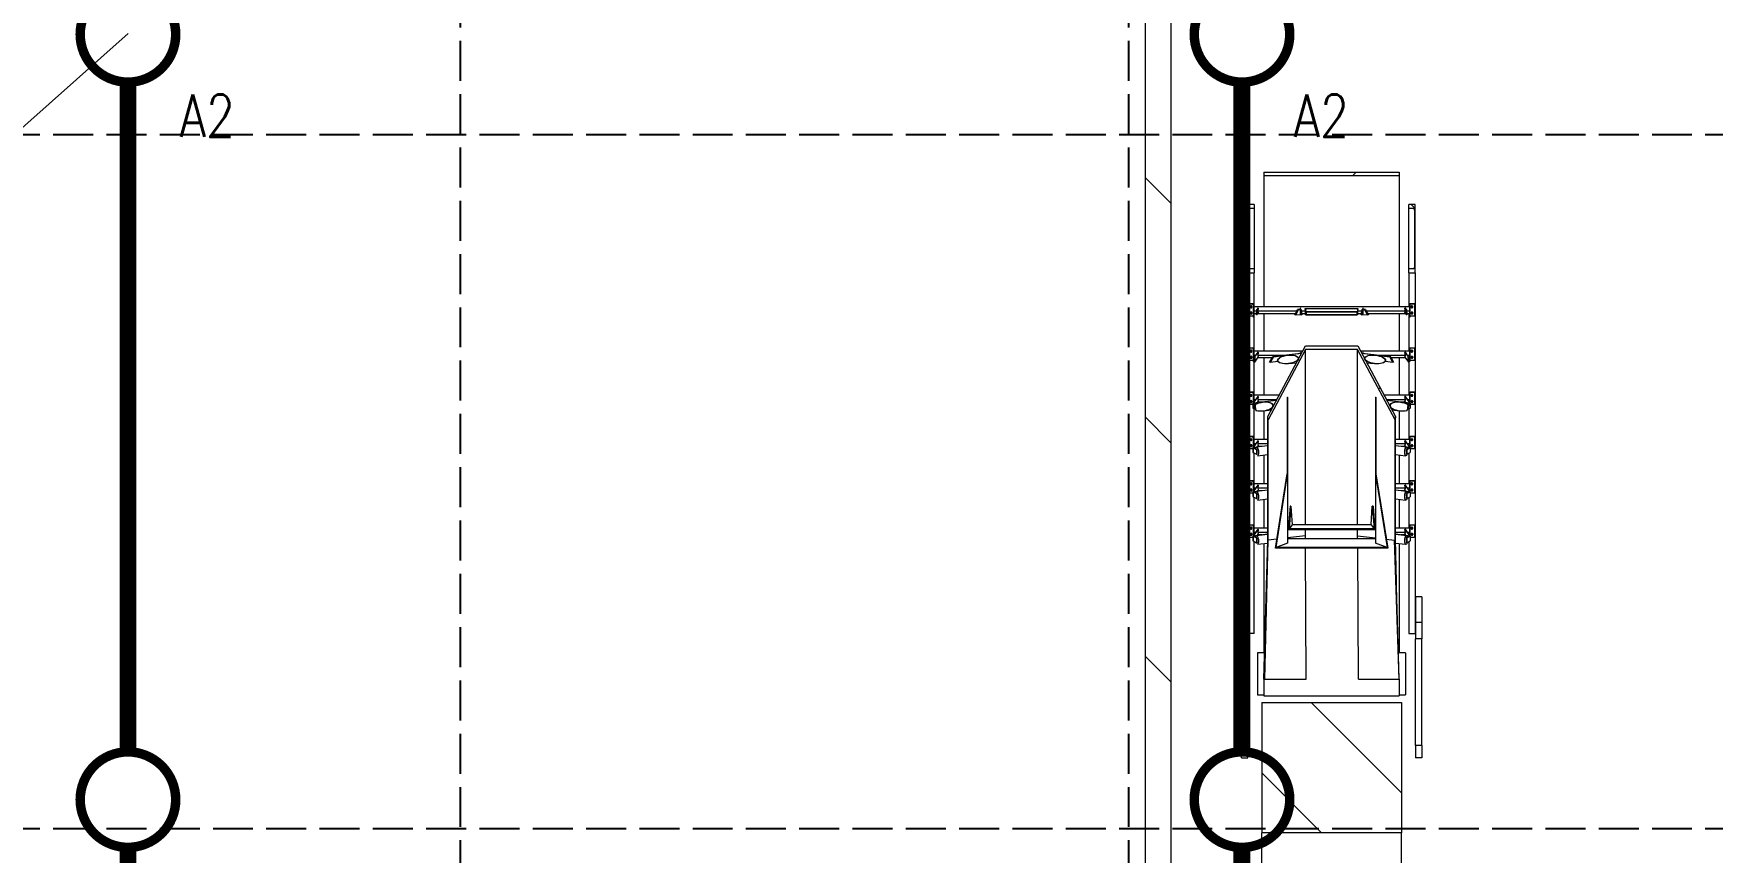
# Model space of a CAD drawing. Header units: millimetres. Extents: x 91119 to 433967, y 16708 to 144224.
# Drawn here: x 277811 to 297654, y 78614 to 88292 of the extents above; entities that cross this region are included whole.
import ezdxf

# ---------------------------------------------------------------- set-up
doc = ezdxf.new("R2010")
doc.units = ezdxf.units.MM
doc.header["$LTSCALE"] = 100
doc.linetypes.add('121217 IES and EMR$0$XKITLINE03', pattern=[6.299213, 4.724409, -1.574803])
doc.linetypes.add('DASHED', pattern=[19.05, 12.7, -6.35])
for name, color, linetype in [('121217 IES and EMR$0$grid', 8, 'Continuous'), ('121217 IES and EMR$0$Xref', 8, 'Continuous'), ('Lighting', 5, 'Continuous')]:
    doc.layers.add(name, color=color, linetype=linetype)
doc.styles.add('ROMANS', font='romans.shx', dxfattribs={"width": 0.8, "height": 2.5})

msp = doc.modelspace()

# ---------------------------------------------------------------- linework, layer by layer
at = {"layer": '121217 IES and EMR$0$grid', "linetype": '121217 IES and EMR$0$XKITLINE03'}
for p, q in [((282852, 122222), (282852, 24226)), ((290752, 122222), (290752, 24226)), ((409538, 87094), (255652, 87094)), ((409538, 78894), (255652, 78894))]:
    msp.add_line(p, q, dxfattribs=at)
at = {"layer": '121217 IES and EMR$0$Xref', "linetype": 'Continuous', "lineweight": 20}
for p, q in [((291252, 93997), (291252, 63594)), ((290952, 63294), (290952, 93697)), ((278927, 88292), (276270, 85926)), ((292352, 86656), (292352, 86615)), ((292352, 86656), (293952, 86656)), ((292352, 86615), (292352, 85063)), ((292352, 86615), (293952, 86615)), ((293952, 86656), (293952, 86615)), ((293952, 86615), (293952, 85063)), ((292162, 86273), (292162, 85466)), ((292237, 86273), (292162, 86273)), ((292168, 86176), (292168, 85563)), ((292237, 86224), (292180, 86224)), ((292237, 86273), (292237, 86224)), ((292237, 86224), (292237, 85515)), ((294142, 86273), (294067, 86273)), ((294067, 86224), (294067, 86273)), ((294067, 85515), (294067, 86224)), ((294124, 86224), (294067, 86224)), ((294136, 85563), (294136, 86176)), ((294142, 85466), (294142, 86273)), ((292162, 81201), (292162, 85466)), ((292162, 85466), (292237, 85466)), ((292180, 85515), (292237, 85515)), ((292237, 85515), (292237, 85466)), ((292237, 85063), (292237, 85466)), ((294067, 85466), (294067, 85515)), ((294067, 85515), (294124, 85515)), ((294067, 85466), (294067, 85063)), ((294067, 85466), (294142, 85466)), ((294142, 85466), (294142, 81201)), ((292172, 85100), (292232, 85100)), ((292172, 85099), (292172, 85100)), ((292172, 85099), (292172, 84953)), ((292218, 85099), (292172, 85099)), ((292218, 84953), (292172, 84953)), ((292193, 85066), (292193, 85059)), ((292193, 84986), (292193, 84993)), ((292202, 85064), (292202, 85062)), ((292202, 84991), (292202, 84990)), ((292203, 85062), (292203, 85064)), ((292203, 84990), (292203, 84991)), ((292211, 85059), (292211, 85066)), ((292211, 84993), (292211, 84986)), ((292226, 85085), (292226, 85097)), ((292226, 85085), (292226, 84940)), ((292232, 85085), (292226, 85085)), ((292232, 84940), (292226, 84940)), ((292232, 85100), (292232, 85085)), ((292232, 85085), (292232, 85017)), ((294072, 85063), (292232, 85063)), ((292232, 85017), (292232, 85012)), ((292266, 85012), (292232, 85012)), ((292232, 85012), (292232, 85009)), ((292232, 85009), (292232, 84940)), ((292265, 84981), (292232, 84981)), ((292237, 84540), (292237, 84981)), ((292264, 84968), (292267, 85030)), ((292269, 84968), (292264, 84968)), ((292280, 85048), (292267, 85030)), ((292272, 85030), (292267, 85030)), ((292272, 85030), (292269, 84968)), ((292269, 84968), (292285, 84990)), ((292272, 85030), (292285, 85048)), ((292724, 84981), (292279, 84981)), ((292282, 85048), (292280, 85048)), ((292285, 85048), (292280, 85012)), ((292740, 85012), (292280, 85012)), ((292280, 85012), (292285, 84990)), ((292285, 85048), (292282, 85048)), ((292285, 85048), (292285, 85048)), ((292285, 84990), (292285, 84990)), ((292352, 84981), (292352, 84540)), ((292717, 84968), (292750, 85030)), ((292729, 84968), (292717, 84968)), ((292762, 85030), (292729, 84968)), ((292729, 84968), (292783, 84974)), ((292786, 85034), (292750, 85030)), ((292762, 85030), (292750, 85030)), ((292762, 85030), (292783, 85032)), ((292785, 85048), (292780, 85048)), ((292780, 85048), (292780, 85034)), ((292780, 85034), (292780, 85033)), ((292780, 85034), (292785, 85034)), ((292783, 85032), (292783, 84974)), ((292783, 85032), (292788, 85030)), ((292783, 84974), (292795, 84968)), ((292785, 85034), (292785, 85048)), ((292785, 85034), (292785, 85034)), ((292793, 85030), (292786, 85034)), ((292793, 85030), (292788, 85030)), ((292795, 84968), (292788, 85030)), ((292793, 85030), (292801, 84968)), ((292842, 85012), (292795, 85012)), ((292801, 84968), (292795, 84968)), ((292842, 84981), (292799, 84981)), ((292842, 85041), (293462, 85041)), ((292842, 85030), (292842, 85041)), ((292847, 85030), (292842, 85030)), ((292842, 85030), (292842, 84968)), ((292847, 84968), (292842, 84968)), ((292847, 85040), (292847, 85030)), ((293457, 85040), (292847, 85040)), ((292847, 84968), (292847, 85030)), ((292852, 84981), (292847, 84981)), ((292852, 84981), (292847, 84981)), ((292852, 84975), (292852, 84999)), ((292854, 84975), (292854, 84999)), ((292855, 85008), (293449, 85008)), ((292855, 85004), (293449, 85004)), ((293449, 84970), (292855, 84970)), ((293449, 84966), (292855, 84966)), ((293451, 84999), (293451, 84975)), ((293452, 84999), (293452, 84975)), ((293457, 84981), (293452, 84981)), ((293457, 84981), (293452, 84981)), ((293457, 85030), (293457, 85040)), ((293462, 85030), (293457, 85030)), ((293457, 85030), (293457, 84968)), ((293462, 84968), (293457, 84968)), ((293462, 85041), (293462, 85030)), ((293462, 84968), (293462, 85030)), ((293510, 85012), (293462, 85012)), ((293506, 84981), (293462, 84981)), ((293504, 84968), (293512, 85030)), ((293510, 84968), (293504, 84968)), ((293517, 85030), (293510, 84968)), ((293510, 84968), (293522, 84974)), ((293519, 85034), (293512, 85030)), ((293517, 85030), (293512, 85030)), ((293517, 85030), (293522, 85032)), ((293555, 85030), (293519, 85034)), ((293520, 85048), (293520, 85034)), ((293525, 85048), (293520, 85048)), ((293520, 85034), (293520, 85034)), ((293520, 85034), (293525, 85034)), ((293522, 85032), (293522, 84974)), ((293522, 85032), (293543, 85030)), ((293522, 84974), (293576, 84968)), ((293525, 85034), (293525, 85048)), ((293525, 85034), (293525, 85033)), ((293555, 85030), (293543, 85030)), ((293576, 84968), (293543, 85030)), ((293555, 85030), (293588, 84968)), ((294025, 85012), (293565, 85012)), ((293588, 84968), (293576, 84968)), ((294026, 84981), (293581, 84981)), ((293952, 84981), (293952, 84540)), ((294025, 85012), (294020, 85048)), ((294020, 85048), (294020, 85048)), ((294020, 85048), (294033, 85030)), ((294023, 85048), (294020, 85048)), ((294020, 84990), (294025, 85012)), ((294020, 84990), (294020, 84990)), ((294020, 84990), (294036, 84968)), ((294025, 85048), (294023, 85048)), ((294038, 85030), (294025, 85048)), ((294038, 85030), (294033, 85030)), ((294036, 84968), (294033, 85030)), ((294041, 84968), (294036, 84968)), ((294038, 85030), (294041, 84968)), ((294072, 85012), (294039, 85012)), ((294072, 84981), (294040, 84981)), ((294067, 84981), (294067, 84540)), ((294072, 85100), (294132, 85100)), ((294072, 85085), (294072, 85100)), ((294072, 85085), (294072, 85017)), ((294078, 85085), (294072, 85085)), ((294072, 85012), (294072, 85017)), ((294072, 85009), (294072, 85012)), ((294072, 85009), (294072, 84940)), ((294078, 84940), (294072, 84940)), ((294078, 85097), (294078, 85085)), ((294078, 85085), (294078, 84940)), ((294132, 85099), (294086, 85099)), ((294132, 84953), (294086, 84953)), ((294093, 85066), (294093, 85059)), ((294093, 84986), (294093, 84993)), ((294102, 85064), (294102, 85062)), ((294102, 84991), (294102, 84990)), ((294103, 85062), (294103, 85064)), ((294103, 84990), (294103, 84991)), ((294111, 85059), (294111, 85066)), ((294111, 84993), (294111, 84986)), ((294132, 85100), (294132, 85099)), ((294132, 85099), (294132, 84953)), ((292172, 84577), (292232, 84577)), ((292172, 84576), (292172, 84577)), ((292172, 84576), (292172, 84430)), ((292218, 84576), (292172, 84576)), ((292193, 84543), (292193, 84536)), ((292202, 84541), (292202, 84539)), ((292203, 84539), (292203, 84541)), ((292211, 84536), (292211, 84543)), ((292226, 84562), (292226, 84574)), ((292226, 84562), (292226, 84417)), ((292232, 84562), (292226, 84562)), ((292232, 84577), (292232, 84562)), ((292232, 84562), (292232, 84493)), ((292811, 84540), (292232, 84540)), ((292399, 83765), (292843, 84600)), ((292845, 84559), (292403, 83728)), ((292843, 84600), (293462, 84600)), ((292845, 82486), (292845, 84559)), ((293460, 84559), (292845, 84559)), ((293460, 82486), (293460, 84559)), ((293902, 83728), (293460, 84559)), ((293462, 84600), (293906, 83765)), ((294072, 84540), (293494, 84540)), ((294072, 84577), (294132, 84577)), ((294072, 84562), (294072, 84577)), ((294072, 84562), (294072, 84493)), ((294078, 84562), (294072, 84562)), ((294078, 84574), (294078, 84562)), ((294078, 84562), (294078, 84417)), ((294132, 84576), (294086, 84576)), ((294093, 84543), (294093, 84536)), ((294102, 84541), (294102, 84539)), ((294103, 84539), (294103, 84541)), ((294111, 84536), (294111, 84543)), ((294132, 84577), (294132, 84576)), ((294132, 84576), (294132, 84430)), ((292218, 84430), (292172, 84430)), ((292193, 84463), (292193, 84470)), ((292202, 84468), (292202, 84467)), ((292203, 84467), (292203, 84468)), ((292211, 84470), (292211, 84463)), ((292232, 84417), (292226, 84417)), ((292232, 84493), (292232, 84489)), ((292254, 84489), (292232, 84489)), ((292232, 84489), (292232, 84486)), ((292232, 84486), (292232, 84417)), ((292241, 84458), (292232, 84458)), ((292237, 84017), (292237, 84458)), ((292239, 84410), (292242, 84472)), ((292244, 84410), (292239, 84410)), ((292280, 84525), (292242, 84472)), ((292247, 84472), (292242, 84472)), ((292247, 84472), (292244, 84410)), ((292244, 84410), (292285, 84467)), ((292247, 84472), (292285, 84525)), ((292446, 84458), (292279, 84458)), ((292282, 84525), (292280, 84525)), ((292285, 84524), (292280, 84489)), ((292594, 84489), (292280, 84489)), ((292280, 84489), (292285, 84467)), ((292285, 84525), (292282, 84525)), ((292285, 84525), (292285, 84524)), ((292285, 84467), (292285, 84467)), ((292352, 84458), (292352, 84017)), ((292420, 84410), (292453, 84472)), ((292432, 84410), (292420, 84410)), ((292465, 84472), (292432, 84410)), ((292432, 84410), (292516, 84420)), ((292786, 84511), (292453, 84472)), ((292465, 84472), (292453, 84472)), ((292465, 84472), (292617, 84490)), ((292796, 84511), (292632, 84492)), ((292644, 84391), (292738, 84402)), ((292785, 84524), (292780, 84524)), ((292780, 84524), (292780, 84511)), ((292780, 84511), (292780, 84510)), ((292780, 84511), (292785, 84511)), ((292785, 84511), (292785, 84524)), ((292785, 84511), (292785, 84511)), ((292787, 84510), (292786, 84511)), ((293673, 84492), (293509, 84511)), ((293519, 84511), (293518, 84510)), ((293852, 84472), (293519, 84511)), ((293520, 84524), (293520, 84511)), ((293525, 84524), (293520, 84524)), ((293520, 84511), (293520, 84511)), ((293520, 84511), (293525, 84511)), ((293525, 84511), (293525, 84524)), ((293525, 84511), (293525, 84510)), ((293567, 84402), (293661, 84391)), ((293688, 84490), (293840, 84472)), ((294025, 84489), (293711, 84489)), ((293789, 84420), (293873, 84410)), ((293852, 84472), (293840, 84472)), ((293873, 84410), (293840, 84472)), ((293852, 84472), (293885, 84410)), ((294026, 84458), (293859, 84458)), ((293885, 84410), (293873, 84410)), ((293952, 84458), (293952, 84017)), ((294020, 84525), (294020, 84524)), ((294020, 84525), (294058, 84472)), ((294023, 84525), (294020, 84525)), ((294025, 84489), (294020, 84524)), ((294020, 84467), (294025, 84489)), ((294020, 84467), (294020, 84467)), ((294020, 84467), (294061, 84410)), ((294025, 84525), (294023, 84525)), ((294063, 84472), (294025, 84525)), ((294072, 84489), (294051, 84489)), ((294063, 84472), (294058, 84472)), ((294061, 84410), (294058, 84472)), ((294066, 84410), (294061, 84410)), ((294063, 84472), (294066, 84410)), ((294072, 84458), (294064, 84458)), ((294067, 84458), (294067, 84017)), ((294072, 84489), (294072, 84493)), ((294072, 84486), (294072, 84489)), ((294072, 84486), (294072, 84417)), ((294078, 84417), (294072, 84417)), ((294132, 84430), (294086, 84430)), ((294093, 84463), (294093, 84470)), ((294102, 84468), (294102, 84467)), ((294103, 84467), (294103, 84468)), ((294111, 84470), (294111, 84463)), ((292172, 84054), (292232, 84054)), ((292172, 84053), (292172, 84054)), ((292172, 84053), (292172, 83907)), ((292218, 84053), (292172, 84053)), ((292193, 84020), (292193, 84013)), ((292193, 83940), (292193, 83947)), ((292202, 84018), (292202, 84016)), ((292202, 83945), (292202, 83944)), ((292203, 84016), (292203, 84018)), ((292203, 83944), (292203, 83945)), ((292211, 84013), (292211, 84020)), ((292211, 83947), (292211, 83940)), ((292280, 84002), (292223, 83924)), ((292500, 83955), (292224, 83923)), ((292226, 84039), (292226, 84051)), ((292226, 84039), (292226, 83928)), ((292232, 84039), (292226, 84039)), ((292228, 83923), (292285, 84002)), ((292232, 84054), (292232, 84039)), ((292232, 84039), (292232, 83970)), ((292533, 84017), (292232, 84017)), ((292232, 83970), (292232, 83965)), ((292254, 83965), (292232, 83965)), ((292232, 83965), (292232, 83963)), ((292232, 83963), (292232, 83937)), ((292274, 83929), (292285, 83944)), ((292329, 83935), (292279, 83935)), ((292282, 84002), (292280, 84002)), ((292285, 84001), (292280, 83965)), ((292506, 83965), (292280, 83965)), ((292280, 83965), (292285, 83944)), ((292285, 84002), (292282, 84002)), ((292285, 84002), (292285, 84001)), ((292285, 83944), (292285, 83944)), ((292499, 83954), (292336, 83935)), ((292627, 83995), (292627, 83088)), ((292627, 83995), (292632, 83995)), ((292632, 83995), (292632, 83082)), ((293672, 83995), (293677, 83995)), ((293672, 83995), (293672, 83082)), ((293677, 83995), (293677, 83088)), ((294072, 84017), (293772, 84017)), ((294025, 83965), (293799, 83965)), ((294081, 83923), (293805, 83955)), ((293969, 83935), (293806, 83954)), ((294026, 83935), (293976, 83935)), ((294020, 84002), (294020, 84001)), ((294020, 84002), (294077, 83923)), ((294023, 84002), (294020, 84002)), ((294025, 83965), (294020, 84001)), ((294020, 83944), (294025, 83965)), ((294020, 83944), (294020, 83944)), ((294020, 83944), (294031, 83929)), ((294025, 84002), (294023, 84002)), ((294082, 83924), (294025, 84002)), ((294072, 83965), (294051, 83965)), ((294072, 84054), (294132, 84054)), ((294072, 84039), (294072, 84054)), ((294072, 84039), (294072, 83970)), ((294078, 84039), (294072, 84039)), ((294072, 83965), (294072, 83970)), ((294072, 83963), (294072, 83965)), ((294072, 83963), (294072, 83937)), ((294078, 84051), (294078, 84039)), ((294078, 84039), (294078, 83928)), ((294132, 84053), (294086, 84053)), ((294093, 84020), (294093, 84013)), ((294093, 83940), (294093, 83947)), ((294102, 84018), (294102, 84016)), ((294102, 83945), (294102, 83944)), ((294103, 84016), (294103, 84018)), ((294103, 83944), (294103, 83945)), ((294111, 84013), (294111, 84020)), ((294111, 83947), (294111, 83940)), ((294132, 84054), (294132, 84053)), ((294132, 84053), (294132, 83907)), ((292218, 83907), (292172, 83907)), ((292223, 83924), (292223, 83865)), ((292223, 83924), (292228, 83923)), ((292223, 83865), (292224, 83865)), ((292224, 83923), (292224, 83865)), ((292224, 83923), (292238, 83915)), ((292224, 83865), (292245, 83853)), ((292228, 83923), (292228, 83923)), ((292230, 83922), (292321, 83933)), ((292244, 83915), (292230, 83922)), ((292237, 83494), (292237, 83857)), ((292244, 83915), (292238, 83915)), ((292245, 83853), (292238, 83915)), ((292244, 83915), (292251, 83853)), ((292251, 83853), (292245, 83853)), ((292249, 83866), (292250, 83866)), ((292258, 83842), (292250, 83905)), ((292259, 83842), (292252, 83906)), ((292347, 83833), (292441, 83844)), ((292352, 83834), (292352, 83494)), ((292399, 82307), (292399, 83765)), ((292403, 83728), (292399, 83765)), ((293864, 83844), (293958, 83833)), ((293906, 83765), (293902, 83728)), ((293906, 82307), (293906, 83765)), ((293952, 83834), (293952, 83494)), ((293984, 83933), (294075, 83922)), ((294053, 83906), (294046, 83842)), ((294055, 83905), (294047, 83842)), ((294054, 83853), (294061, 83915)), ((294060, 83853), (294054, 83853)), ((294055, 83866), (294056, 83866)), ((294067, 83915), (294060, 83853)), ((294060, 83853), (294081, 83865)), ((294075, 83922), (294061, 83915)), ((294067, 83915), (294061, 83915)), ((294067, 83915), (294081, 83923)), ((294067, 83857), (294067, 83494)), ((294077, 83923), (294082, 83924)), ((294077, 83923), (294077, 83923)), ((294081, 83923), (294081, 83865)), ((294081, 83865), (294082, 83865)), ((294082, 83924), (294082, 83865)), ((294132, 83907), (294086, 83907)), ((292403, 82305), (292403, 83728)), ((293902, 82305), (293902, 83728)), ((292172, 83531), (292232, 83531)), ((292172, 83529), (292172, 83531)), ((292172, 83529), (292172, 83384)), ((292218, 83529), (292172, 83529)), ((292218, 83384), (292172, 83384)), ((292193, 83496), (292193, 83490)), ((292193, 83417), (292193, 83424)), ((292202, 83495), (292202, 83493)), ((292202, 83422), (292202, 83420)), ((292203, 83493), (292203, 83495)), ((292203, 83420), (292203, 83422)), ((292211, 83490), (292211, 83496)), ((292211, 83424), (292211, 83417)), ((292280, 83479), (292223, 83400)), ((292223, 83400), (292223, 83342)), ((292223, 83400), (292228, 83400)), ((292223, 83342), (292224, 83342)), ((292399, 83420), (292224, 83400)), ((292224, 83400), (292224, 83341)), ((292224, 83400), (292265, 83378)), ((292224, 83341), (292265, 83320)), ((292226, 83516), (292226, 83527)), ((292226, 83516), (292226, 83405)), ((292232, 83516), (292226, 83516)), ((292228, 83400), (292285, 83479)), ((292228, 83400), (292228, 83400)), ((292230, 83399), (292268, 83403)), ((292269, 83378), (292230, 83399)), ((292232, 83531), (292232, 83516)), ((292232, 83516), (292232, 83447)), ((292399, 83494), (292232, 83494)), ((292232, 83447), (292232, 83442)), ((292232, 83442), (292232, 83439)), ((292254, 83442), (292232, 83442)), ((292232, 83439), (292232, 83413)), ((292265, 83378), (292265, 83320)), ((292265, 83378), (292269, 83378)), ((292399, 83419), (292266, 83403)), ((292269, 83378), (292269, 83320)), ((292274, 83405), (292285, 83421)), ((292329, 83412), (292279, 83412)), ((292282, 83479), (292280, 83479)), ((292285, 83478), (292280, 83442)), ((292399, 83442), (292280, 83442)), ((292280, 83442), (292285, 83421)), ((292285, 83479), (292282, 83479)), ((292285, 83479), (292285, 83478)), ((292285, 83421), (292285, 83421)), ((294072, 83494), (293906, 83494)), ((294025, 83442), (293906, 83442)), ((294081, 83400), (293906, 83420)), ((294039, 83403), (293906, 83419)), ((294026, 83412), (293976, 83412)), ((294023, 83479), (294020, 83479)), ((294020, 83479), (294020, 83478)), ((294020, 83479), (294077, 83400)), ((294025, 83442), (294020, 83478)), ((294020, 83421), (294025, 83442)), ((294020, 83421), (294020, 83421)), ((294020, 83421), (294031, 83405)), ((294025, 83479), (294023, 83479)), ((294082, 83400), (294025, 83479)), ((294075, 83399), (294036, 83378)), ((294036, 83378), (294036, 83320)), ((294036, 83378), (294040, 83378)), ((294037, 83403), (294075, 83399)), ((294040, 83378), (294081, 83400)), ((294040, 83378), (294040, 83320)), ((294040, 83320), (294081, 83341)), ((294072, 83442), (294051, 83442)), ((294072, 83516), (294072, 83531)), ((294072, 83531), (294132, 83531)), ((294078, 83516), (294072, 83516)), ((294072, 83516), (294072, 83447)), ((294072, 83442), (294072, 83447)), ((294072, 83439), (294072, 83442)), ((294072, 83439), (294072, 83413)), ((294077, 83400), (294077, 83400)), ((294077, 83400), (294082, 83400)), ((294078, 83527), (294078, 83516)), ((294078, 83516), (294078, 83405)), ((294081, 83400), (294081, 83341)), ((294081, 83342), (294082, 83342)), ((294082, 83400), (294082, 83342)), ((294132, 83529), (294086, 83529)), ((294132, 83384), (294086, 83384)), ((294093, 83496), (294093, 83490)), ((294093, 83417), (294093, 83424)), ((294102, 83495), (294102, 83493)), ((294102, 83422), (294102, 83420)), ((294103, 83493), (294103, 83495)), ((294103, 83420), (294103, 83422)), ((294111, 83490), (294111, 83496)), ((294111, 83424), (294111, 83417)), ((294132, 83531), (294132, 83529)), ((294132, 83529), (294132, 83384)), ((292237, 82971), (292237, 83334)), ((292265, 83320), (292269, 83320)), ((292277, 83302), (292399, 83316)), ((292352, 83311), (292352, 82971)), ((293906, 83316), (294028, 83302)), ((293952, 83311), (293952, 82971)), ((294036, 83320), (294040, 83320)), ((294067, 83334), (294067, 82971)), ((292172, 83008), (292232, 83008)), ((292172, 83006), (292172, 83008)), ((292172, 83006), (292172, 82861)), ((292218, 83006), (292172, 83006)), ((292193, 82973), (292193, 82967)), ((292202, 82971), (292202, 82970)), ((292203, 82970), (292203, 82971)), ((292211, 82967), (292211, 82973)), ((292280, 82956), (292223, 82877)), ((292226, 82993), (292226, 83004)), ((292226, 82993), (292226, 82882)), ((292232, 82993), (292226, 82993)), ((292228, 82877), (292285, 82956)), ((292232, 83008), (292232, 82993)), ((292232, 82993), (292232, 82924)), ((292399, 82971), (292232, 82971)), ((292282, 82956), (292280, 82956)), ((292285, 82955), (292280, 82919)), ((292285, 82956), (292282, 82956)), ((292285, 82956), (292285, 82955)), ((292489, 82212), (292627, 83088)), ((292496, 82217), (292632, 83082)), ((292632, 83082), (292632, 82270)), ((293672, 83082), (293672, 82270)), ((293672, 83082), (293809, 82217)), ((293677, 83088), (293816, 82212)), ((294072, 82971), (293906, 82971)), ((294023, 82956), (294020, 82956)), ((294020, 82956), (294020, 82955)), ((294020, 82956), (294077, 82877)), ((294025, 82919), (294020, 82955)), ((294025, 82956), (294023, 82956)), ((294082, 82877), (294025, 82956)), ((294072, 82993), (294072, 83008)), ((294072, 83008), (294132, 83008)), ((294078, 82993), (294072, 82993)), ((294072, 82993), (294072, 82924)), ((294078, 83004), (294078, 82993)), ((294078, 82993), (294078, 82882)), ((294132, 83006), (294086, 83006)), ((294093, 82973), (294093, 82967)), ((294102, 82971), (294102, 82970)), ((294103, 82970), (294103, 82971)), ((294111, 82967), (294111, 82973)), ((294132, 83008), (294132, 83006)), ((294132, 83006), (294132, 82861)), ((292218, 82861), (292172, 82861)), ((292193, 82894), (292193, 82901)), ((292202, 82899), (292202, 82897)), ((292203, 82897), (292203, 82899)), ((292211, 82901), (292211, 82894)), ((292223, 82877), (292223, 82819)), ((292223, 82877), (292228, 82877)), ((292223, 82819), (292224, 82819)), ((292399, 82897), (292224, 82876)), ((292224, 82876), (292224, 82818)), ((292224, 82876), (292265, 82855)), ((292224, 82818), (292265, 82797)), ((292228, 82877), (292228, 82877)), ((292230, 82876), (292268, 82880)), ((292269, 82855), (292230, 82876)), ((292232, 82924), (292232, 82919)), ((292232, 82919), (292232, 82916)), ((292254, 82919), (292232, 82919)), ((292232, 82916), (292232, 82890)), ((292237, 82448), (292237, 82811)), ((292265, 82855), (292265, 82797)), ((292265, 82855), (292269, 82855)), ((292265, 82797), (292269, 82797)), ((292399, 82896), (292266, 82880)), ((292269, 82855), (292269, 82797)), ((292274, 82882), (292285, 82897)), ((292277, 82779), (292399, 82793)), ((292329, 82889), (292279, 82889)), ((292399, 82919), (292280, 82919)), ((292280, 82919), (292285, 82898)), ((292285, 82898), (292285, 82897)), ((292352, 82788), (292352, 82448)), ((294025, 82919), (293906, 82919)), ((294081, 82876), (293906, 82897)), ((294039, 82880), (293906, 82896)), ((293906, 82793), (294028, 82779)), ((293952, 82788), (293952, 82448)), ((294026, 82889), (293976, 82889)), ((294020, 82898), (294025, 82919)), ((294020, 82898), (294020, 82897)), ((294020, 82897), (294031, 82882)), ((294075, 82876), (294036, 82855)), ((294036, 82855), (294036, 82797)), ((294036, 82855), (294040, 82855)), ((294036, 82797), (294040, 82797)), ((294037, 82880), (294075, 82876)), ((294040, 82855), (294081, 82876)), ((294040, 82855), (294040, 82797)), ((294040, 82797), (294081, 82818)), ((294072, 82919), (294051, 82919)), ((294067, 82811), (294067, 82448)), ((294072, 82919), (294072, 82924)), ((294072, 82916), (294072, 82919)), ((294072, 82916), (294072, 82890)), ((294077, 82877), (294077, 82877)), ((294077, 82877), (294082, 82877)), ((294081, 82876), (294081, 82818)), ((294081, 82819), (294082, 82819)), ((294082, 82877), (294082, 82819)), ((294132, 82861), (294086, 82861)), ((294093, 82894), (294093, 82901)), ((294102, 82899), (294102, 82897)), ((294103, 82897), (294103, 82899)), ((294111, 82901), (294111, 82894)), ((292663, 82706), (292640, 82427)), ((292671, 82706), (292650, 82437)), ((292671, 82706), (292663, 82706)), ((292671, 82706), (292686, 82486)), ((293619, 82486), (293633, 82706)), ((293642, 82706), (293633, 82706)), ((293633, 82706), (293655, 82437)), ((293642, 82706), (293665, 82427)), ((292172, 82485), (292232, 82485)), ((292172, 82483), (292172, 82485)), ((292172, 82483), (292172, 82338)), ((292218, 82483), (292172, 82483)), ((292193, 82450), (292193, 82443)), ((292193, 82371), (292193, 82378)), ((292202, 82448), (292202, 82447)), ((292202, 82376), (292202, 82374)), ((292203, 82447), (292203, 82448)), ((292203, 82374), (292203, 82376)), ((292211, 82443), (292211, 82450)), ((292211, 82378), (292211, 82371)), ((292280, 82433), (292223, 82354)), ((292223, 82354), (292223, 82296)), ((292223, 82354), (292228, 82354)), ((292399, 82374), (292224, 82353)), ((292224, 82353), (292224, 82295)), ((292224, 82353), (292265, 82332)), ((292226, 82470), (292226, 82481)), ((292226, 82470), (292226, 82359)), ((292232, 82470), (292226, 82470)), ((292228, 82354), (292285, 82432)), ((292228, 82354), (292228, 82354)), ((292230, 82353), (292268, 82357)), ((292269, 82332), (292230, 82353)), ((292232, 82485), (292232, 82470)), ((292232, 82470), (292232, 82401)), ((292399, 82448), (292232, 82448)), ((292232, 82401), (292232, 82396)), ((292232, 82396), (292232, 82393)), ((292254, 82396), (292232, 82396)), ((292232, 82393), (292232, 82367)), ((292399, 82373), (292266, 82357)), ((292274, 82359), (292285, 82374)), ((292329, 82366), (292279, 82366)), ((292282, 82433), (292280, 82433)), ((292285, 82432), (292280, 82396)), ((292399, 82396), (292280, 82396)), ((292280, 82396), (292285, 82375)), ((292285, 82432), (292282, 82433)), ((292285, 82432), (292285, 82432)), ((292285, 82375), (292285, 82374)), ((292845, 82356), (292632, 82332)), ((293665, 82427), (292640, 82427)), ((292686, 82486), (292650, 82437)), ((293655, 82437), (292650, 82437)), ((293619, 82486), (292686, 82486)), ((292845, 82356), (292845, 82427)), ((292845, 82326), (292845, 82356)), ((293460, 82356), (293460, 82427)), ((293460, 82356), (293672, 82332)), ((293460, 82326), (293460, 82356)), ((293619, 82486), (293655, 82437)), ((294072, 82448), (293906, 82448)), ((294025, 82396), (293906, 82396)), ((294081, 82353), (293906, 82374)), ((294039, 82357), (293906, 82373)), ((294026, 82366), (293976, 82366)), ((294023, 82433), (294020, 82432)), ((294025, 82396), (294020, 82432)), ((294020, 82432), (294020, 82432)), ((294020, 82432), (294077, 82354)), ((294020, 82375), (294025, 82396)), ((294020, 82375), (294020, 82374)), ((294020, 82374), (294031, 82359)), ((294025, 82433), (294023, 82433)), ((294082, 82354), (294025, 82433)), ((294075, 82353), (294036, 82332)), ((294037, 82357), (294075, 82353)), ((294040, 82332), (294081, 82353)), ((294072, 82396), (294051, 82396)), ((294072, 82470), (294072, 82485)), ((294072, 82485), (294132, 82485)), ((294078, 82470), (294072, 82470)), ((294072, 82470), (294072, 82401)), ((294072, 82396), (294072, 82401)), ((294072, 82393), (294072, 82396)), ((294072, 82393), (294072, 82367)), ((294077, 82354), (294077, 82354)), ((294077, 82354), (294082, 82354)), ((294078, 82481), (294078, 82470)), ((294078, 82470), (294078, 82359)), ((294081, 82353), (294081, 82295)), ((294082, 82354), (294082, 82296)), ((294132, 82483), (294086, 82483)), ((294093, 82450), (294093, 82443)), ((294093, 82371), (294093, 82378)), ((294102, 82448), (294102, 82447)), ((294102, 82376), (294102, 82374)), ((294103, 82447), (294103, 82448)), ((294103, 82374), (294103, 82376)), ((294111, 82443), (294111, 82450)), ((294111, 82378), (294111, 82371)), ((294132, 82485), (294132, 82483)), ((294132, 82483), (294132, 82338)), ((292218, 82338), (292172, 82338)), ((292223, 82296), (292224, 82296)), ((292224, 82295), (292265, 82273)), ((292237, 81201), (292237, 82288)), ((292265, 82332), (292265, 82273)), ((292265, 82332), (292269, 82332)), ((292265, 82273), (292269, 82274)), ((292269, 82332), (292269, 82274)), ((292277, 82256), (292398, 82270)), ((292352, 80661), (292399, 82307)), ((292352, 82265), (292352, 80975)), ((292363, 80661), (292403, 82305)), ((292403, 82305), (292399, 82307)), ((292506, 82317), (292403, 82305)), ((293816, 82212), (292489, 82212)), ((292632, 82270), (292496, 82217)), ((293809, 82217), (292496, 82217)), ((292632, 82326), (293672, 82326)), ((292852, 80661), (292846, 82212)), ((293469, 80661), (293461, 82212)), ((293809, 82217), (293672, 82270)), ((293799, 82317), (293897, 82306)), ((293902, 82305), (293897, 82306)), ((293952, 80661), (293897, 82306)), ((293902, 82305), (293904, 82306)), ((293952, 80662), (293902, 82305)), ((293906, 82307), (293904, 82306)), ((293952, 80663), (293904, 82306)), ((293918, 81816), (293906, 82307)), ((293907, 82270), (294028, 82256)), ((293952, 82265), (293952, 80975)), ((294036, 82332), (294036, 82274)), ((294036, 82332), (294040, 82332)), ((294036, 82274), (294040, 82273)), ((294040, 82332), (294040, 82273)), ((294040, 82273), (294081, 82295)), ((294067, 82288), (294067, 81201)), ((294081, 82296), (294082, 82296)), ((294132, 82338), (294086, 82338)), ((293918, 81814), (293918, 81816)), ((292087, 81332), (292087, 81634)), ((292087, 81634), (292162, 81634)), ((292162, 81332), (292162, 81634)), ((294143, 81634), (294143, 81332)), ((294218, 81634), (294143, 81634)), ((294218, 81634), (294218, 81332)), ((292087, 81332), (292162, 81332)), ((292087, 81138), (292087, 81332)), ((292162, 81138), (292162, 81332)), ((292237, 81201), (292162, 81201)), ((294067, 81201), (294142, 81201)), ((294218, 81332), (294143, 81332)), ((294143, 81332), (294143, 81138)), ((294218, 81332), (294218, 81138)), ((292087, 81138), (292162, 81138)), ((292087, 81138), (292162, 81138)), ((292087, 81138), (292087, 79878)), ((292087, 81138), (292087, 81138)), ((292162, 81138), (292162, 79878)), ((292162, 81138), (292162, 81138)), ((292361, 80975), (292277, 80975)), ((292277, 80975), (292277, 80475)), ((294027, 80975), (293943, 80975)), ((294027, 80975), (294027, 80475)), ((294218, 81138), (294143, 81138)), ((294218, 81138), (294143, 81138)), ((294143, 81138), (294143, 81138)), ((294143, 79878), (294143, 81138)), ((294218, 81138), (294218, 81138)), ((294218, 79878), (294218, 81138)), ((292352, 80663), (292353, 80676)), ((292352, 80663), (292352, 80661)), ((292352, 80661), (292363, 80661)), ((292352, 80661), (292352, 80465)), ((292363, 80661), (292852, 80661)), ((293469, 80661), (293952, 80661)), ((293952, 80663), (293952, 80662)), ((293952, 80661), (293952, 80662)), ((293952, 80661), (293952, 80465)), ((292277, 80475), (292352, 80475)), ((292327, 80385), (292327, 78847)), ((292327, 80385), (293977, 80385)), ((292352, 80465), (293952, 80465)), ((293952, 80475), (294027, 80475)), ((293977, 80385), (293977, 78847)), ((292087, 79878), (292162, 79878)), ((292087, 79878), (292087, 79878)), ((292087, 79733), (292087, 79878)), ((292087, 79878), (292162, 79878)), ((292162, 79878), (292162, 79878)), ((292162, 79733), (292162, 79878)), ((294218, 79878), (294143, 79878)), ((294143, 79878), (294143, 79733)), ((294143, 79878), (294143, 79878)), ((294218, 79878), (294143, 79878)), ((294218, 79878), (294218, 79733)), ((294218, 79878), (294218, 79878)), ((292087, 79733), (292162, 79733)), ((294218, 79733), (294143, 79733)), ((292327, 77950), (292327, 78847)), ((293977, 78847), (292327, 78847)), ((293977, 77950), (293977, 78847))]:
    msp.add_line(p, q, dxfattribs=at)
at = {"layer": '121217 IES and EMR$0$Xref', "linetype": 'Continuous', "lineweight": 0}
for p, q in [((290952, 86586), (291252, 86286)), ((293444, 86656), (293404, 86615)), ((294094, 86273), (294142, 86224)), ((293724, 84107), (293709, 84092)), ((290952, 83757), (291252, 83457)), ((292620, 83003), (292613, 82996)), ((293652, 82472), (293662, 82462)), ((290952, 80929), (291252, 80629)), ((292910, 80385), (293977, 79318)), ((292327, 79554), (293034, 78847))]:
    msp.add_line(p, q, dxfattribs=at)
at = {"layer": '121217 IES and EMR$0$Xref', "linetype": 'Continuous', "lineweight": 20}
for centre, major_axis, ratio, start_param, end_param in [((292180, 86176), (0, -48.4), 0.248037, 3.141593, 4.712389), ((294124, 86176), (0, 48.4), 0.248037, 4.712389, 6.283185), ((292180, 85563), (0, -48.4), 0.248037, 4.712389, 6.283185), ((294124, 85563), (0, 48.4), 0.248037, 3.141593, 4.712389), ((292202, 85066), (9, 0), 0.968751, 0, 3.141593), ((292202, 85061), (9, 0), 0.968751, 3.141593, 6.283185), ((292202, 85059), (-9, 0), 0.968751, 0, 3.141593), ((292202, 84993), (-9, 0), 0.968751, 3.141593, 6.283185), ((292202, 84988), (-9, 0), 0.968751, 0, 3.141593), ((292202, 84986), (9, 0), 0.968751, 3.141593, 6.283185), ((292202, 85064), (-0.5, 0), 0.968751, 3.141593, 6.283185), ((292202, 84991), (-0.5, 0), 0.968751, 3.141593, 6.283185), ((292218, 85097), (8, 0), 0.248037, 0, 1.570796), ((292218, 84951), (8, 0), 0.248037, 0, 1.570796), ((294086, 85097), (8, 0), 0.248037, 1.570796, 3.141593), ((294086, 84951), (8, 0), 0.248037, 1.570796, 3.141593), ((294102, 85066), (9, 0), 0.968751, 0, 3.141593), ((294102, 85061), (9, 0), 0.968751, 3.141593, 6.283185), ((294102, 85059), (-9, 0), 0.968751, 0, 3.141593), ((294102, 84993), (-9, 0), 0.968751, 3.141593, 6.283185), ((294102, 84988), (-9, 0), 0.968751, 0, 3.141593), ((294102, 84986), (9, 0), 0.968751, 3.141593, 6.283185), ((294102, 85064), (-0.5, 0), 0.968751, 3.141593, 6.283185), ((294102, 84991), (-0.5, 0), 0.968751, 3.141593, 6.283185), ((292202, 84543), (9, 0), 0.968751, 0, 3.141593), ((292202, 84537), (9, 0), 0.968751, 3.141593, 6.283185), ((292202, 84536), (-9, 0), 0.968751, 0, 3.141593), ((292202, 84541), (-0.5, 0), 0.968751, 3.141593, 6.283185), ((292218, 84574), (8, 0), 0.248037, 0, 1.570796), ((294086, 84574), (8, 0), 0.248037, 1.570796, 3.141593), ((294102, 84543), (9, 0), 0.968751, 0, 3.141593), ((294102, 84537), (9, 0), 0.968751, 3.141593, 6.283185), ((294102, 84536), (-9, 0), 0.968751, 0, 3.141593), ((294102, 84541), (-0.5, 0), 0.968751, 3.141593, 6.283185), ((292202, 84470), (-9, 0), 0.968751, 3.141593, 6.283185), ((292202, 84465), (-9, 0), 0.968751, 0, 3.141593), ((292202, 84463), (9, 0), 0.968751, 3.141593, 6.283185), ((292202, 84468), (-0.5, 0), 0.968751, 3.141593, 6.283185), ((292218, 84428), (8, 0), 0.248037, 0, 1.570796), ((294086, 84428), (8, 0), 0.248037, 1.570796, 3.141593), ((294102, 84470), (-9, 0), 0.968751, 3.141593, 6.283185), ((294102, 84465), (-9, 0), 0.968751, 0, 3.141593), ((294102, 84463), (9, 0), 0.968751, 3.141593, 6.283185), ((294102, 84468), (-0.5, 0), 0.968751, 3.141593, 6.283185), ((292202, 84020), (9, 0), 0.968751, 0, 3.141593), ((292202, 84014), (9, 0), 0.968751, 3.141593, 6.283185), ((292202, 84013), (-9, 0), 0.968751, 0, 3.141593), ((292202, 83947), (-9, 0), 0.968751, 3.141593, 6.283185), ((292202, 83942), (-9, 0), 0.968751, 0, 3.141593), ((292202, 83940), (9, 0), 0.968751, 3.141593, 6.283185), ((292202, 84018), (-0.5, 0), 0.968751, 3.141593, 6.283185), ((292202, 83945), (-0.5, 0), 0.968751, 3.141593, 6.283185), ((292218, 84051), (8, 0), 0.248037, 0, 1.570796), ((292342, 83884), (-124, -14), 0.409412, 0.821781, 5.461404), ((292342, 83884), (-120, -14), 0.409412, 0.793223, 5.489962), ((293963, 83884), (124, -14), 0.409412, 0.821781, 5.461404), ((293963, 83884), (120, -14), 0.409412, 0.793223, 5.489962), ((294086, 84051), (8, 0), 0.248037, 1.570796, 3.141593), ((294102, 84020), (9, 0), 0.968751, 0, 3.141593), ((294102, 84014), (9, 0), 0.968751, 3.141593, 6.283185), ((294102, 84013), (-9, 0), 0.968751, 0, 3.141593), ((294102, 83947), (-9, 0), 0.968751, 3.141593, 6.283185), ((294102, 83942), (-9, 0), 0.968751, 0, 3.141593), ((294102, 83940), (9, 0), 0.968751, 3.141593, 6.283185), ((294102, 84018), (-0.5, 0), 0.968751, 3.141593, 6.283185), ((294102, 83945), (-0.5, 0), 0.968751, 3.141593, 6.283185), ((292218, 83905), (8, 0), 0.248037, 0.960941, 1.570796), ((292269, 83876), (-5.5, 47.7), 0.409412, 0.850366, 2.291227), ((292271, 83876), (5.9, -50.7), 0.409412, 3.890608, 3.968967), ((292271, 83876), (5.7, -49.2), 0.409412, 3.919166, 4.040551), ((292270, 83876), (-5.5, 47.7), 0.409412, 0.829359, 0.867232), ((292270, 83876), (-5.5, 47.7), 0.409412, -4.015501, -3.970952), ((292271, 83876), (5.7, -49.2), 0.409412, -0.898958, -0.777573), ((292271, 83876), (5.9, -50.7), 0.409412, -0.814465, -0.749015), ((294034, 83876), (5.9, 50.7), 0.409412, 3.890608, 3.968626), ((294034, 83876), (5.7, 49.2), 0.409412, 3.919166, 4.040551), ((294036, 83876), (-5.5, -47.7), 0.409412, 0.850366, 2.291227), ((294034, 83876), (5.9, 50.7), 0.409412, -0.814943, -0.749015), ((294034, 83876), (5.7, 49.2), 0.409412, -0.898958, -0.777573), ((294086, 83905), (8, 0), 0.248037, 1.570796, 2.180651), ((292202, 83496), (9, 0), 0.968751, 0, 3.141593), ((292202, 83491), (9, 0), 0.968751, 3.141593, 6.283185), ((292202, 83490), (-9, 0), 0.968751, 0, 3.141593), ((292202, 83424), (-9, 0), 0.968751, 3.141593, 6.283185), ((292202, 83418), (-9, 0), 0.968751, 0, 3.141593), ((292202, 83417), (9, 0), 0.968751, 3.141593, 6.283185), ((292202, 83495), (-0.5, 0), 0.968751, 3.141593, 6.283185), ((292202, 83422), (-0.5, 0), 0.968751, 3.141593, 6.283185), ((292218, 83527), (8, 0), 0.248037, 0, 1.570796), ((292218, 83382), (8, 0), 0.248037, 0.960941, 1.570796), ((292271, 83353), (5.9, -50.7), 0.409412, 0, 3.141593), ((294034, 83353), (5.9, 50.7), 0.409412, 0, 3.141593), ((294036, 83352), (-5.5, -47.7), 0.409412, 2.442799, 6.283185), ((294086, 83527), (8, 0), 0.248037, 1.570796, 3.141593), ((294086, 83382), (8, 0), 0.248037, 1.570796, 2.180651), ((294102, 83496), (9, 0), 0.968751, 0, 3.141593), ((294102, 83491), (9, 0), 0.968751, 3.141593, 6.283185), ((294102, 83490), (-9, 0), 0.968751, 0, 3.141593), ((294102, 83424), (-9, 0), 0.968751, 3.141593, 6.283185), ((294102, 83418), (-9, 0), 0.968751, 0, 3.141593), ((294102, 83417), (9, 0), 0.968751, 3.141593, 6.283185), ((294102, 83495), (-0.5, 0), 0.968751, 3.141587, 6.283185), ((294102, 83422), (-0.5, 0), 0.968751, 3.141587, 6.283185), ((294036, 83352), (-5.5, -47.7), 0.409412, 0, 0.996225), ((292202, 82973), (9, 0), 0.968751, 0, 3.141593), ((292202, 82968), (9, 0), 0.968751, 3.141593, 6.283185), ((292202, 82967), (-9, 0), 0.968751, 0, 3.141593), ((292202, 82971), (-0.5, 0), 0.968751, 3.141593, 6.283185), ((292218, 83004), (8, 0), 0.248037, 0, 1.570796), ((294086, 83004), (8, 0), 0.248037, 1.570796, 3.141593), ((294102, 82973), (9, 0), 0.968751, 0, 3.141593), ((294102, 82968), (9, 0), 0.968751, 3.141593, 6.283185), ((294102, 82967), (-9, 0), 0.968751, 0, 3.141593), ((294102, 82971), (-0.5, 0), 0.968751, 3.141587, 6.283185), ((292202, 82901), (-9, 0), 0.968751, 3.141593, 6.283185), ((292202, 82895), (-9, 0), 0.968751, 0, 3.141593), ((292202, 82894), (9, 0), 0.968751, 3.141593, 6.283185), ((292202, 82899), (-0.5, 0), 0.968751, 3.141593, 6.283185), ((292218, 82859), (8, 0), 0.248037, 0.960941, 1.570796), ((292271, 82830), (5.9, -50.7), 0.409412, 0, 3.141593), ((294034, 82830), (5.9, 50.7), 0.409412, 0, 3.141593), ((294036, 82829), (-5.5, -47.7), 0.409412, 2.442799, 6.283185), ((294036, 82829), (-5.5, -47.7), 0.409412, 0, 0.996225), ((294086, 82859), (8, 0), 0.248037, 1.570796, 2.180651), ((294102, 82901), (-9, 0), 0.968751, 3.141593, 6.283185), ((294102, 82895), (-9, 0), 0.968751, 0, 3.141593), ((294102, 82894), (9, 0), 0.968751, 3.141593, 6.283185), ((294102, 82899), (-0.5, 0), 0.968751, 3.141587, 6.283185), ((292202, 82450), (9, 0), 0.968751, 0, 3.141593), ((292202, 82445), (9, 0), 0.968751, 3.141593, 6.283185), ((292202, 82443), (-9, 0), 0.968751, 0, 3.141593), ((292202, 82378), (-9, 0), 0.968751, 3.141593, 6.283185), ((292202, 82372), (-9, 0), 0.968751, 0, 3.141593), ((292202, 82371), (9, 0), 0.968751, 3.141593, 6.283185), ((292202, 82448), (-0.5, 0), 0.968751, 3.141593, 6.283185), ((292202, 82376), (-0.5, 0), 0.968751, 3.141593, 6.283185), ((292218, 82481), (8, 0), 0.248037, 0, 1.570796), ((292271, 82307), (5.9, -50.7), 0.409412, 0, 3.141593), ((294034, 82307), (5.9, 50.7), 0.409412, 0, 3.141593), ((294036, 82306), (-5.5, -47.7), 0.409412, 2.442799, 6.283185), ((294086, 82481), (8, 0), 0.248037, 1.570796, 3.141593), ((294102, 82450), (9, 0), 0.968751, 0, 3.141593), ((294102, 82445), (9, 0), 0.968751, 3.141593, 6.283185), ((294102, 82443), (-9, 0), 0.968751, 0, 3.141593), ((294102, 82378), (-9, 0), 0.968751, 3.141593, 6.283185), ((294102, 82372), (-9, 0), 0.968751, 0, 3.141593), ((294102, 82371), (9, 0), 0.968751, 3.141593, 6.283185), ((294102, 82448), (-0.5, 0), 0.968751, 3.141587, 6.283185), ((294102, 82376), (-0.5, 0), 0.968751, 3.141587, 6.283185), ((292218, 82336), (8, 0), 0.248037, 0.960941, 1.570796), ((294036, 82306), (-5.5, -47.7), 0.409412, 0, 0.996225), ((294086, 82336), (8, 0), 0.248037, 1.570796, 2.180651)]:
    msp.add_ellipse(centre, major_axis=major_axis, ratio=ratio, start_param=start_param, end_param=end_param, dxfattribs=at)
for centre, major_axis, ratio in [((292202, 85062), (-0.5, 0), 0.968751), ((292202, 84990), (-0.5, 0), 0.968751), ((294102, 85062), (-0.5, 0), 0.968751), ((294102, 84990), (-0.5, 0), 0.968751), ((292202, 84539), (-0.5, 0), 0.968751), ((294102, 84539), (-0.5, 0), 0.968751), ((292202, 84467), (-0.5, 0), 0.968751), ((292638, 84441), (124, 14), 0.409412), ((292638, 84441), (120, 14), 0.409412), ((293667, 84441), (124, -14), 0.409412), ((293667, 84441), (120, -14), 0.409412), ((294102, 84467), (-0.5, 0), 0.968751), ((292202, 84016), (-0.5, 0), 0.968751), ((292202, 83944), (-0.5, 0), 0.968751), ((294102, 84016), (-0.5, 0), 0.968751), ((294102, 83944), (-0.5, 0), 0.968751), ((292202, 83493), (-0.5, 0), 0.968751), ((292202, 83420), (-0.5, 0), 0.968751), ((294102, 83493), (-0.5, 0), 0.968751), ((294102, 83420), (-0.5, 0), 0.968751), ((292202, 82970), (-0.5, 0), 0.968751), ((294102, 82970), (-0.5, 0), 0.968751), ((292202, 82897), (-0.5, 0), 0.968751), ((294102, 82897), (-0.5, 0), 0.968751), ((292202, 82447), (-0.5, 0), 0.968751), ((292202, 82374), (-0.5, 0), 0.968751), ((294102, 82447), (-0.5, 0), 0.968751), ((294102, 82374), (-0.5, 0), 0.968751)]:
    msp.add_ellipse(centre, major_axis=major_axis, ratio=ratio, dxfattribs=at)
for points, knots in [([(292855, 85008), (292855, 85008), (292855, 85008), (292855, 85008), (292855, 85008), (292855, 85007), (292854, 85007), (292854, 85007), (292854, 85007), (292854, 85007), (292854, 85006), (292853, 85006), (292853, 85005), (292853, 85005), (292853, 85004), (292853, 85003), (292853, 85002), (292852, 85000), (292852, 84999), (292852, 84999)], [0, 0, 0, 0, 0.03125, 0.03125, 0.0625, 0.0625, 0.125, 0.125, 0.1875, 0.1875, 0.25, 0.25, 0.375, 0.375, 0.5, 0.5, 0.75, 0.75, 1, 1, 1, 1]), ([(292852, 84975), (292852, 84974), (292852, 84974), (292853, 84972), (292853, 84971), (292853, 84970), (292853, 84969), (292853, 84968), (292853, 84968), (292854, 84967), (292854, 84967), (292854, 84967), (292854, 84967), (292854, 84966), (292855, 84966), (292855, 84966), (292855, 84966), (292855, 84966), (292855, 84966), (292855, 84966)], [0, 0, 0, 0, 0.25, 0.25, 0.5, 0.5, 0.625, 0.625, 0.75, 0.75, 0.8125, 0.8125, 0.875, 0.875, 0.9375, 0.9375, 0.96875, 0.96875, 1, 1, 1, 1]), ([(292855, 85004), (292855, 85004), (292855, 85004), (292855, 85004), (292855, 85003), (292855, 85003), (292855, 85003), (292854, 85003), (292854, 85002), (292854, 85002), (292854, 85002), (292854, 85001), (292854, 85001), (292854, 85000), (292854, 84999), (292854, 84999)], [0, 0, 0, 0, 0.0625, 0.0625, 0.125, 0.125, 0.25, 0.25, 0.375, 0.375, 0.5, 0.5, 0.75, 0.75, 1, 1, 1, 1]), ([(292854, 84975), (292854, 84975), (292854, 84974), (292854, 84973), (292854, 84973), (292854, 84972), (292854, 84972), (292854, 84972), (292854, 84971), (292855, 84971), (292855, 84971), (292855, 84971), (292855, 84971), (292855, 84970), (292855, 84970), (292855, 84970), (292855, 84970), (292855, 84970)], [0, 0, 0, 0, 0.25, 0.25, 0.5, 0.5, 0.625, 0.625, 0.75, 0.75, 0.8125, 0.8125, 0.875, 0.875, 0.9375, 0.9375, 1, 1, 1, 1]), ([(293452, 84999), (293452, 84999), (293452, 85000), (293452, 85002), (293452, 85003), (293452, 85004), (293452, 85004), (293452, 85005), (293452, 85006), (293451, 85006), (293451, 85007), (293451, 85007), (293451, 85007), (293450, 85007), (293450, 85007), (293450, 85008), (293450, 85008), (293450, 85008), (293450, 85008), (293449, 85008)], [0, 0, 0, 0, 0.25, 0.25, 0.5, 0.5, 0.625, 0.625, 0.75, 0.75, 0.8125, 0.8125, 0.875, 0.875, 0.9375, 0.9375, 0.96875, 0.96875, 1, 1, 1, 1]), ([(293451, 84999), (293451, 84999), (293451, 85000), (293451, 85000), (293451, 85001), (293451, 85002), (293451, 85002), (293451, 85002), (293450, 85003), (293450, 85003), (293450, 85003), (293450, 85003), (293450, 85003), (293450, 85003), (293450, 85004), (293450, 85004), (293450, 85004), (293449, 85004)], [0, 0, 0, 0, 0.25, 0.25, 0.5, 0.5, 0.625, 0.625, 0.75, 0.75, 0.8125, 0.8125, 0.875, 0.875, 0.9375, 0.9375, 1, 1, 1, 1]), ([(293449, 84970), (293450, 84970), (293450, 84970), (293450, 84970), (293450, 84970), (293450, 84971), (293450, 84971), (293450, 84971), (293451, 84971), (293451, 84972), (293451, 84972), (293451, 84973), (293451, 84973), (293451, 84974), (293451, 84975), (293451, 84975)], [0, 0, 0, 0, 0.0625, 0.0625, 0.125, 0.125, 0.25, 0.25, 0.375, 0.375, 0.5, 0.5, 0.75, 0.75, 1, 1, 1, 1]), ([(293449, 84966), (293450, 84966), (293450, 84966), (293450, 84966), (293450, 84966), (293450, 84966), (293450, 84966), (293451, 84967), (293451, 84967), (293451, 84967), (293451, 84967), (293452, 84968), (293452, 84968), (293452, 84969), (293452, 84970), (293452, 84971), (293452, 84972), (293452, 84973), (293452, 84974), (293452, 84975)], [0, 0, 0, 0, 0.03125, 0.03125, 0.0625, 0.0625, 0.125, 0.125, 0.1875, 0.1875, 0.25, 0.25, 0.375, 0.375, 0.5, 0.5, 0.75, 0.75, 1, 1, 1, 1]), ([(292253, 83911), (292253, 83911), (292253, 83911), (292252, 83911), (292252, 83911), (292252, 83911), (292252, 83910), (292251, 83910), (292251, 83910), (292251, 83909), (292251, 83909), (292251, 83908), (292250, 83908), (292250, 83907), (292250, 83906), (292250, 83906), (292250, 83906), (292250, 83905)], [0, 0, 0, 0, 0.0625, 0.0625, 0.125, 0.125, 0.25, 0.25, 0.375, 0.375, 0.5, 0.5, 0.75, 0.75, 0.875, 0.875, 1, 1, 1, 1]), ([(292253, 83909), (292253, 83909), (292253, 83909), (292252, 83908), (292252, 83908), (292252, 83908), (292252, 83907), (292252, 83907), (292252, 83907), (292252, 83906)], [0, 0, 0, 0, 0.25, 0.25, 0.5, 0.5, 0.75, 0.75, 1, 1, 1, 1]), ([(292258, 83842), (292258, 83842), (292258, 83841), (292258, 83840), (292258, 83840), (292259, 83840), (292259, 83839), (292259, 83839), (292259, 83839), (292260, 83838), (292260, 83838), (292260, 83838), (292261, 83837), (292262, 83837)], [0, 0, 0, 0, 0.25, 0.25, 0.375, 0.375, 0.5, 0.5, 0.625, 0.625, 0.75, 0.75, 1, 1, 1, 1]), ([(292259, 83842), (292259, 83842), (292259, 83841), (292260, 83841), (292260, 83841), (292260, 83840), (292260, 83840), (292260, 83840), (292260, 83840), (292261, 83839), (292261, 83839), (292261, 83839)], [0, 0, 0, 0, 0.25, 0.25, 0.375, 0.375, 0.5, 0.5, 0.75, 0.75, 1, 1, 1, 1]), ([(294043, 83837), (294044, 83837), (294044, 83837), (294044, 83837), (294044, 83837), (294044, 83838), (294045, 83838), (294045, 83838), (294045, 83838), (294046, 83839), (294046, 83839), (294046, 83840), (294047, 83840), (294047, 83841), (294047, 83841), (294047, 83842), (294047, 83842), (294047, 83842)], [0, 0, 0, 0, 0.0625, 0.0625, 0.125, 0.125, 0.25, 0.25, 0.375, 0.375, 0.5, 0.5, 0.75, 0.75, 0.875, 0.875, 1, 1, 1, 1]), ([(294044, 83839), (294044, 83839), (294044, 83839), (294045, 83840), (294045, 83840), (294045, 83840), (294045, 83841), (294046, 83841), (294046, 83842), (294046, 83842)], [0, 0, 0, 0, 0.25, 0.25, 0.5, 0.5, 0.75, 0.75, 1, 1, 1, 1]), ([(294055, 83905), (294055, 83906), (294055, 83906), (294055, 83906), (294055, 83907), (294055, 83908), (294054, 83908), (294054, 83909), (294054, 83909), (294054, 83910), (294053, 83910), (294053, 83910), (294053, 83911), (294052, 83911), (294052, 83911), (294052, 83911)], [0, 0, 0, 0, 0.125, 0.125, 0.25, 0.25, 0.5, 0.5, 0.625, 0.625, 0.75, 0.75, 0.875, 0.875, 1, 1, 1, 1]), ([(294053, 83906), (294053, 83907), (294053, 83907), (294053, 83907), (294053, 83908), (294053, 83908), (294053, 83908), (294052, 83909), (294052, 83909), (294052, 83909), (294052, 83909), (294052, 83909)], [0, 0, 0, 0, 0.25, 0.25, 0.5, 0.5, 0.75, 0.75, 0.875, 0.875, 1, 1, 1, 1])]:
    msp.add_open_spline(points, degree=3, knots=knots, dxfattribs=at)
at = {"layer": 'Lighting', "const_width": 112}
for points in [[(278362, 88283, 1), (279491, 88283, 1)], [(291529, 88283, 1), (292658, 88283, 1)], [(278362, 79238, 1), (279491, 79238, 1)], [(291529, 79238, 1), (292658, 79238, 1)]]:
    msp.add_lwpolyline(points, format="xyb", close=True, dxfattribs=at)
at = {"layer": 'Lighting', "color": 1, "linetype": 'DASHED', "const_width": 200}
for points in [[(278927, 79803), (278927, 87718)], [(292093, 79803), (292093, 87718)], [(278927, 70758), (278927, 78674)], [(292093, 70758), (292093, 78674)]]:
    msp.add_lwpolyline(points, dxfattribs=at)

# ---------------------------------------------------------------- texts
at = {"layer": 'Lighting', "color": 0, "char_height": 500, "width": 7884.62, "attachment_point": 1, "style": 'ROMANS'}
for insert in [(279539, 87571), (292706, 87571)]:
    msp.add_mtext('A2', dxfattribs=dict(at, insert=insert))

doc.saveas('drawing.dxf')
